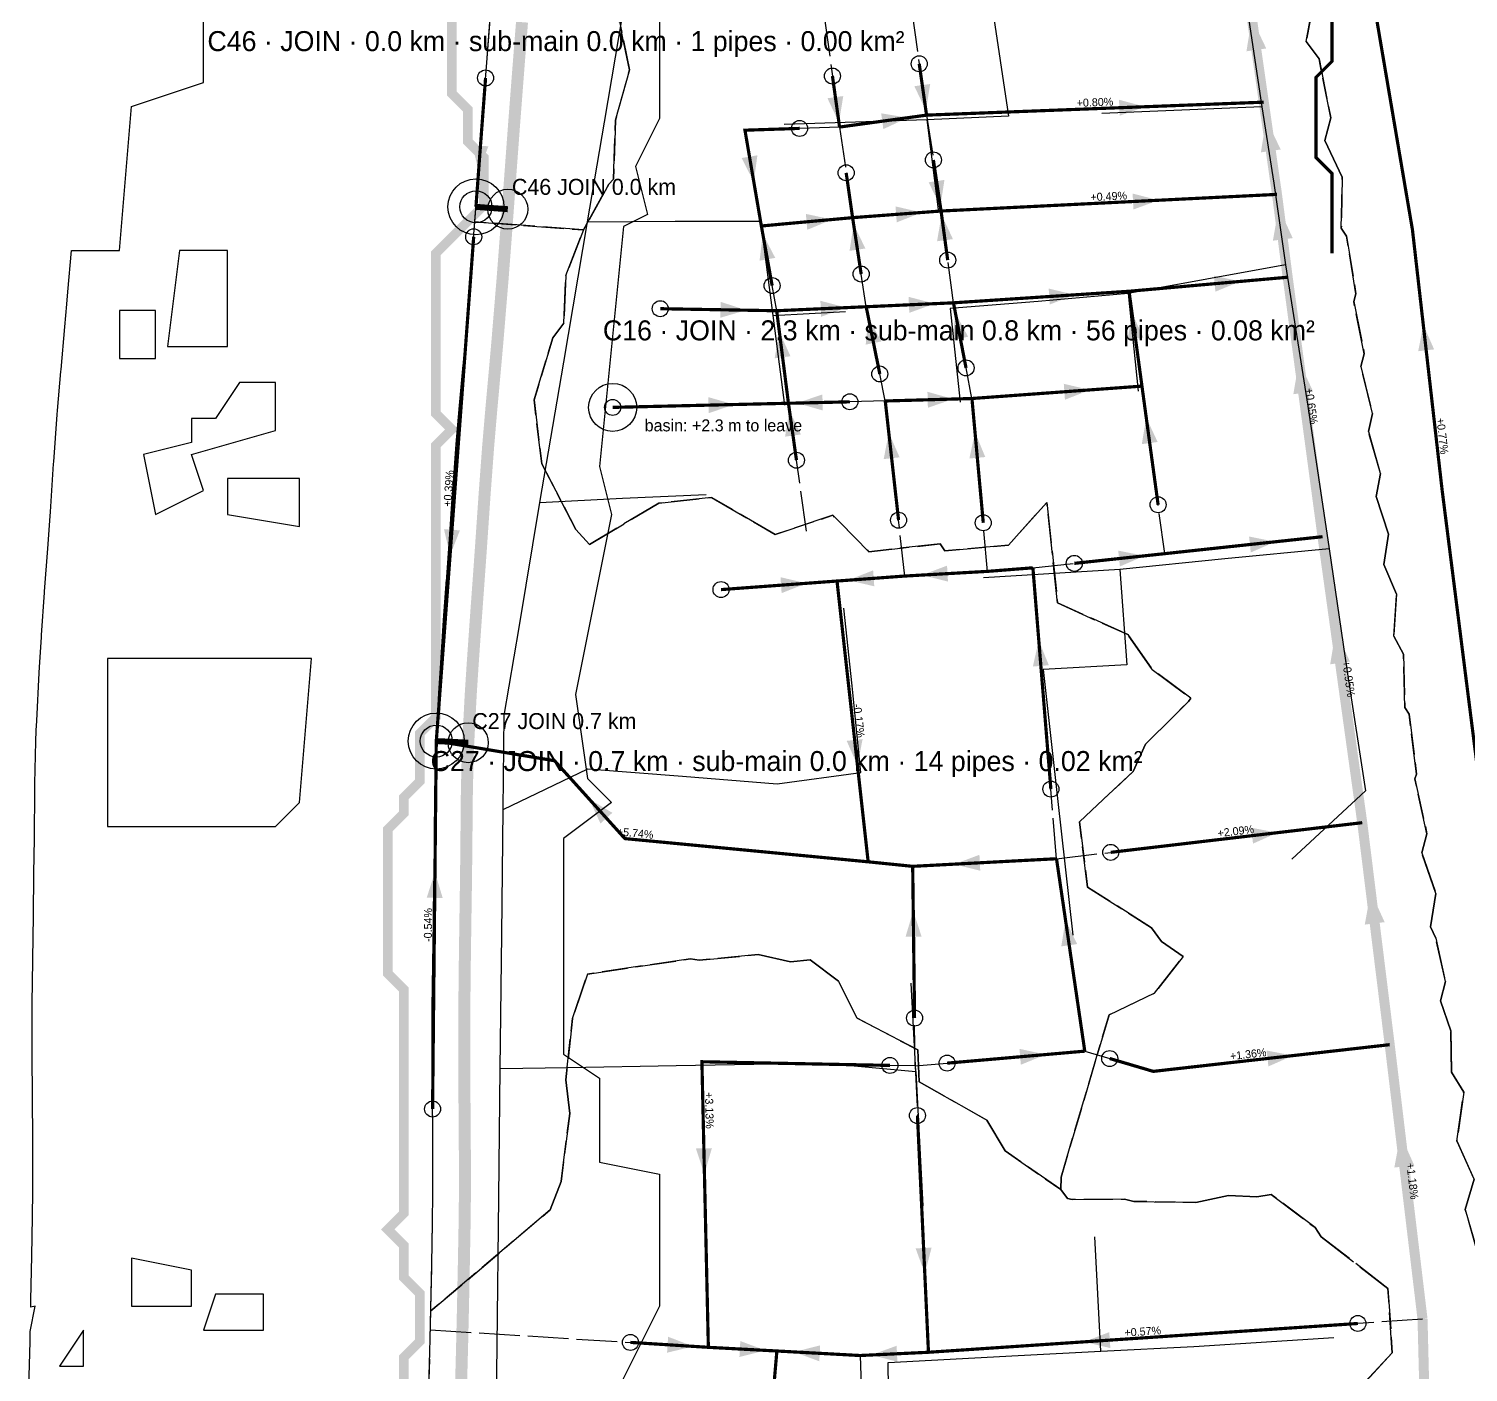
# Model space of a CAD drawing. Header units: metres. Extents: x 442821 to 452274, y 2561971 to 2571293.
# Drawn here: x 449970.2 to 450330, y 2569537.5 to 2569873.5 of the extents above; entities that cross this region are included whole.
import ezdxf
from ezdxf.enums import TextEntityAlignment as Align

# ---------------------------------------------------------------- set-up
doc = ezdxf.new("R2010")
doc.units = ezdxf.units.M
doc.header["$LTSCALE"] = 8
doc.linetypes.add('DASHDOT', pattern=[3.556, 2.54, -0.508, 0, -0.508])
doc.linetypes.add('DASHED', pattern=[1.524, 1.27, -0.254])
for name, color, linetype in [('A_ARROWS', 7, 'Continuous'), ('A_BASINS', 1, 'Continuous'), ('A_BRANCH', 7, 'Continuous'), ('A_BUILT_2006', 252, 'Continuous'), ('A_CATCH_LABEL', 7, 'Continuous'), ('A_CATCHMENTS', 7, 'Continuous'), ('A_ENVELOPE', 3, 'Continuous'), ('A_GRADIENT', 8, 'Continuous'), ('A_HEAD_GAP', 8, 'Continuous'), ('A_HEADS', 8, 'Continuous'), ('A_JOIN_LINK', 6, 'Continuous'), ('A_LATERAL', 7, 'Continuous'), ('A_MAIN_PIPE', 5, 'Continuous'), ('A_OUTLET_LABEL', 7, 'Continuous'), ('A_OUTLETS', 7, 'Continuous'), ('A_STREAMS', 5, 'Continuous'), ('A_SUBMAIN', 7, 'Continuous'), ('A_WADI', 4, 'Continuous')]:
    doc.layers.add(name, color=color, linetype=linetype)

msp = doc.modelspace()

# ---------------------------------------------------------------- linework, layer by layer
at = {"layer": 'A_ARROWS', "color": 2}
for points in [[(450275.9, 2569876.13), (450279.5, 2569868.56), (450274.55, 2569867.86)], [(450194.42, 2569853.06), (450191.54, 2569859.12), (450195.5, 2569859.68)], [(450172.68, 2569850.05), (450169.81, 2569856.11), (450173.77, 2569856.66)], [(450249.17, 2569853.99), (450242.85, 2569851.74), (450242.7, 2569855.74)], [(450189.85, 2569851.24), (450183.78, 2569848.39), (450183.24, 2569852.35)], [(450279.5, 2569850.86), (450283.11, 2569843.29), (450278.16, 2569842.58)], [(450151.4, 2569835.19), (450148.35, 2569841.16), (450152.3, 2569841.84)], [(450198.04, 2569829.06), (450195.11, 2569835.09), (450199.06, 2569835.69)], [(450193.36, 2569827.54), (450187.13, 2569825.07), (450186.83, 2569829.06)], [(450252.59, 2569830.6), (450246.3, 2569828.29), (450246.1, 2569832.28)], [(450170.96, 2569825.78), (450164.77, 2569823.21), (450164.41, 2569827.19)], [(450198.34, 2569826.96), (450201.18, 2569820.88), (450197.21, 2569820.35)], [(450282.62, 2569828.74), (450286.12, 2569821.13), (450281.16, 2569820.49)], [(450153.66, 2569822.14), (450156.76, 2569816.19), (450152.83, 2569815.48)], [(450176.36, 2569824.57), (450179.3, 2569818.54), (450175.34, 2569817.94)], [(450272.98, 2569810.3), (450266.78, 2569807.74), (450266.43, 2569811.73)], [(450231.64, 2569806.95), (450225.38, 2569804.53), (450225.12, 2569808.52)], [(450149.48, 2569803.1), (450143.04, 2569801.22), (450143.11, 2569805.21)], [(450174.54, 2569803.75), (450168.23, 2569801.46), (450168.05, 2569805.46)], [(450196.57, 2569804.74), (450190.27, 2569802.45), (450190.09, 2569806.45)], [(450180.05, 2569801.16), (450183.29, 2569795.29), (450179.37, 2569794.49)], [(450201.8, 2569802.37), (450204.98, 2569796.46), (450201.06, 2569795.7)], [(450245.96, 2569802.32), (450248.8, 2569796.24), (450244.84, 2569795.7)], [(450157.79, 2569797.68), (450160.58, 2569791.58), (450156.61, 2569791.08)], [(450287.68, 2569790.35), (450291.22, 2569782.76), (450286.27, 2569782.09)], [(450201.26, 2569780.89), (450194.92, 2569778.7), (450194.81, 2569782.7)], [(450235.42, 2569783.17), (450229.18, 2569780.71), (450228.89, 2569784.7)], [(450146.48, 2569779.51), (450140.13, 2569777.36), (450140.04, 2569781.36)], [(450162.2, 2569779.88), (450168.55, 2569782.03), (450168.64, 2569778.03)], [(450160.3, 2569778.09), (450163.18, 2569772.03), (450159.22, 2569771.47)], [(450249.51, 2569776.22), (450252.35, 2569770.15), (450248.39, 2569769.61)], [(450185.15, 2569772.45), (450187.85, 2569766.31), (450183.87, 2569765.87)], [(450206.7, 2569772.57), (450209.27, 2569766.38), (450205.29, 2569766.02)], [(450281.78, 2569745.2), (450275.63, 2569742.52), (450275.2, 2569746.5)], [(450249.07, 2569741.68), (450242.92, 2569739.01), (450242.49, 2569742.98)], [(450296.86, 2569722.81), (450300.43, 2569715.23), (450295.48, 2569714.54)], [(450282.32, 2569672.44), (450276.2, 2569669.7), (450275.73, 2569673.68)], [(450305.63, 2569657.7), (450309.09, 2569650.06), (450304.13, 2569649.45)], [(450286.18, 2569616.69), (450280.04, 2569613.98), (450279.59, 2569617.96)], [(450313.05, 2569596.93), (450316.48, 2569589.28), (450311.52, 2569588.69)]]:
    msp.add_solid(points, dxfattribs=at)
at = {"layer": 'A_ARROWS', "color": 3}
msp.add_solid([(450082.6, 2569837.85), (450081.08, 2569844.38), (450085.06, 2569844.09)], dxfattribs=at)
at = {"layer": 'A_ARROWS', "color": 1}
for points in [[(450318.76, 2569799.43), (450321.47, 2569793.3), (450317.49, 2569792.85)], [(450075.47, 2569741.81), (450073.95, 2569748.34), (450077.94, 2569748.04)], [(450193.44, 2569736.86), (450199.71, 2569739.22), (450199.94, 2569735.23)], [(450164.6, 2569734.81), (450158.36, 2569732.35), (450158.07, 2569736.33)], [(450174.99, 2569735.58), (450181.23, 2569738.04), (450181.52, 2569734.05)], [(450222.64, 2569720.53), (450225.15, 2569714.31), (450221.16, 2569713.99)], [(450177.32, 2569689.26), (450174.62, 2569695.4), (450178.6, 2569695.84)], [(450110.27, 2569680.82), (450116.04, 2569677.41), (450113.07, 2569674.73)], [(450201.51, 2569664.56), (450207.8, 2569666.9), (450208.01, 2569662.91)], [(450071.7, 2569662.54), (450073.63, 2569656.12), (450069.63, 2569656.16)], [(450191.26, 2569652.84), (450193.34, 2569646.47), (450189.34, 2569646.42)], [(450229.32, 2569650.63), (450232.23, 2569644.58), (450228.27, 2569644)], [(450224.36, 2569616.95), (450218.16, 2569614.4), (450217.81, 2569618.38)]]:
    msp.add_solid(points, dxfattribs=at)
at = {"layer": 'A_ARROWS', "color": 4}
for points in [[(450139.06, 2569587.1), (450136.92, 2569593.45), (450140.92, 2569593.54)], [(450194.15, 2569562.18), (450191.85, 2569568.48), (450195.85, 2569568.66)], [(450136.24, 2569543.97), (450129.72, 2569542.38), (450129.98, 2569546.37)], [(450154.31, 2569542.96), (450147.81, 2569541.31), (450148.03, 2569545.3)], [(450234.01, 2569545.1), (450240.26, 2569547.53), (450240.53, 2569543.54)], [(450161.49, 2569542.57), (450167.99, 2569544.22), (450167.77, 2569540.23)], [(450180.8, 2569541.82), (450187.1, 2569544.12), (450187.29, 2569540.12)]]:
    msp.add_solid(points, dxfattribs=at)
at = {"layer": 'A_BASINS', "color": 1}
msp.add_circle((450116.12, 2569778.8), 6, dxfattribs=at)
at = {"layer": 'A_BRANCH', "color": 1, "const_width": 0.8}
for points in [[(450336.98, 2569651.52), (450323.45, 2569758.24), (450316.05, 2569823.21), (450304.53, 2569891)], [(450199.73, 2569614.8), (450234.14, 2569617.8)]]:
    msp.add_lwpolyline(points, dxfattribs=at)
at = {"layer": 'A_BRANCH', "color": 2, "linetype": 'DASHED', "const_width": 0.8}
msp.add_lwpolyline([(450192.76, 2569864.73), (450194.59, 2569851.89)], dxfattribs=at)
at = {"layer": 'A_BRANCH', "color": 2, "const_width": 0.8}
for points in [[(450171.06, 2569861.67), (450172.84, 2569848.91)], [(450162.84, 2569848.57), (450149.19, 2569848.12), (450153.29, 2569824.17)], [(450196.29, 2569840.68), (450198.21, 2569827.91)], [(450174.49, 2569837.46), (450176.1, 2569826.25)], [(450178.24, 2569812.15), (450176.1, 2569826.25)], [(450199.87, 2569815.63), (450198.21, 2569827.91)], [(450155.99, 2569809.25), (450153.29, 2569824.17)], [(450182.9, 2569787.15), (450179.49, 2569803.97)], [(450204.45, 2569788.67), (450201.31, 2569804.95)], [(450252.47, 2569754.46), (450248.43, 2569784.12)], [(450175.41, 2569780.19), (450160.06, 2569779.83)], [(450187.59, 2569750.59), (450184.26, 2569780.4)], [(450208.76, 2569749.94), (450205.93, 2569781.02)], [(450231.52, 2569739.79), (450254.14, 2569742.22)], [(450240.62, 2569667.52), (450303.5, 2569674.94)], [(450240.36, 2569615.96), (450251.26, 2569612.74), (450310.36, 2569619.42)]]:
    msp.add_lwpolyline(points, dxfattribs=at)
at = {"layer": 'A_BRANCH', "color": 1, "linetype": 'DASHED', "const_width": 0.8}
msp.add_lwpolyline([(450225.66, 2569683.34), (450221.17, 2569738.68)], dxfattribs=at)
at = {"layer": 'A_BRANCH', "color": 4, "const_width": 0.8}
for points in [[(450185.43, 2569614.23), (450138.43, 2569615.15), (450140.04, 2569543.73)], [(450192.31, 2569601.7), (450195.06, 2569542.49)], [(450302.4, 2569549.69), (450195.06, 2569542.49)]]:
    msp.add_lwpolyline(points, dxfattribs=at)
at = {"layer": 'A_BUILT_2006', "color": 252}
for points in [[(450114.07, 2569850.11), (450122.32, 2569899.02)], [(450273.8, 2569884.64), (450278.36, 2569853.93)], [(450210.91, 2569879.46), (450215.03, 2569851.59)], [(450194.64, 2569850.75), (450159, 2569849.52)], [(450215.03, 2569851.59), (450194.64, 2569850.75)], [(450194.64, 2569850.75), (450197.47, 2569828.28)], [(450278.36, 2569853.93), (450238.4, 2569852.33)], [(450278.36, 2569853.93), (450281.36, 2569834.85)], [(450109.83, 2569825.17), (450114.07, 2569850.11)], [(450281.36, 2569834.85), (450284.35, 2569814.47)], [(450109.83, 2569825.17), (450131.71, 2569825.33)], [(450131.71, 2569825.33), (450153.11, 2569825.41)], [(450153.11, 2569825.41), (450153.11, 2569825.4), (450156.13, 2569801.77)], [(450103.94, 2569790.13), (450109.83, 2569825.17)], [(450284.35, 2569814.47), (450245.01, 2569807.25)], [(450284.35, 2569814.47), (450289.86, 2569779.08)], [(450245.01, 2569807.25), (450222.52, 2569805.32)], [(450245.01, 2569807.25), (450247.52, 2569782.87)], [(450222.52, 2569805.32), (450200.5, 2569803.49)], [(450156.13, 2569801.77), (450174.32, 2569802.8)], [(450156.13, 2569801.77), (450159.09, 2569779.39)], [(450200.5, 2569803.49), (450203.02, 2569780.08)], [(450097.95, 2569755.03), (450103.94, 2569790.13)], [(450289.86, 2569779.08), (450295.25, 2569743.4)], [(450118.54, 2569756.1), (450139.5, 2569756.99)], [(450092.74, 2569723.77), (450097.95, 2569755.03)], [(450097.95, 2569755.03), (450118.54, 2569756.1)], [(450295.25, 2569743.4), (450269.14, 2569740.94)], [(450295.25, 2569743.4), (450299.76, 2569712.67)], [(450269.14, 2569740.94), (450242.93, 2569738.26)], [(450242.93, 2569738.26), (450208.82, 2569736.21)], [(450242.93, 2569738.26), (450244.62, 2569714.45)], [(450175.97, 2569709.17), (450173.93, 2569728.57)], [(450089.03, 2569701.78), (450092.74, 2569723.77)], [(450244.62, 2569714.45), (450223.71, 2569713.27)], [(450223.71, 2569713.27), (450227.28, 2569680.95)], [(450299.76, 2569712.67), (450304.27, 2569682.94)], [(450178.19, 2569687.46), (450175.97, 2569709.17)], [(450088.76, 2569678.25), (450089.03, 2569701.78)], [(450088.76, 2569678.25), (450109.91, 2569688.44)], [(450109.91, 2569688.44), (450133.56, 2569686.56)], [(450133.56, 2569686.56), (450157.21, 2569684.68)], [(450157.21, 2569684.68), (450178.19, 2569687.46)], [(450304.27, 2569682.94), (450285.91, 2569665.78)], [(450088.41, 2569647.07), (450088.76, 2569678.25)], [(450227.28, 2569680.95), (450231.11, 2569646.8)], [(450088.03, 2569613.44), (450088.41, 2569647.07)], [(450191.91, 2569612.74), (450190.75, 2569634.77)], [(450087.66, 2569581.19), (450088.03, 2569613.44)], [(450088.03, 2569613.44), (450104.92, 2569613.74)], [(450104.92, 2569613.74), (450131.99, 2569614.23)], [(450131.99, 2569614.23), (450165.96, 2569614.83), (450168.35, 2569614.86)], [(450168.35, 2569614.86), (450191.91, 2569612.74)], [(450191.91, 2569612.74), (450193.64, 2569579.14)], [(450087.24, 2569544.2), (450087.66, 2569581.19)], [(450238.12, 2569542.74), (450236.68, 2569571.4)], [(450261.38, 2569543.9), (450296.4, 2569546.2)], [(450086.86, 2569510.6), (450087.24, 2569544.2)], [(450185.02, 2569539.94), (450217.46, 2569541.71)], [(450217.46, 2569541.71), (450238.12, 2569542.74)], [(450238.12, 2569542.74), (450261.38, 2569543.9)], [(450185.44, 2569499.94), (450185.24, 2569520.15), (450185.02, 2569539.94)]]:
    msp.add_lwpolyline(points, dxfattribs=at)
at = {"layer": 'A_CATCHMENTS', "color": 3, "linetype": 'DASHED'}
msp.add_lwpolyline([(450111.3, 2569906.33), (450120.34, 2569863.22), (450116.83, 2569850.62), (450116.35, 2569835.9), (450115.13, 2569834.59), (450108.83, 2569823.19), (450081.66, 2569825.2), (450082.22, 2569832.85), (450083.01, 2569843.58), (450083.56, 2569850.87), (450083.73, 2569853.07), (450083.93, 2569855.68), (450084.65, 2569865.04), (450085.49, 2569875.77), (450086.32, 2569886.49), (450086.44, 2569888), (450087.35, 2569899.97), (450087.93, 2569907.92), (450087.95, 2569908.15), (450111.3, 2569906.33)], close=True, dxfattribs=at)
at = {"layer": 'A_CATCHMENTS', "color": 2, "linetype": 'DASHED'}
for points in [[(450296.26, 2569526.45), (450311.01, 2569542.34), (450309.93, 2569558.45), (450293.24, 2569571.36), (450291.73, 2569573.68), (450280.69, 2569581.98), (450277.17, 2569581.35), (450270.07, 2569581.71), (450261.86, 2569579.95), (450246.44, 2569580.22), (450244.03, 2569580.8), (450231.01, 2569580.67), (450229.81, 2569580.92), (450228.18, 2569583.19), (450228.22, 2569586.29), (450240.21, 2569626.88), (450251.53, 2569632.31), (450258.75, 2569641.45), (450253.34, 2569645.2), (450250.82, 2569648.68), (450234.78, 2569658.85), (450232.85, 2569675.15), (450246.2, 2569687.77), (450249.28, 2569694.54), (450260.07, 2569705.26), (450260.61, 2569706.1), (450250.97, 2569713.25), (450244.88, 2569721.96), (450227.35, 2569729.9), (450224.65, 2569754.99), (450215.03, 2569744.38), (450199.18, 2569742.94), (450198, 2569744.68), (450180.18, 2569742.69), (450171.15, 2569751.82), (450156.77, 2569747), (450140.83, 2569756.3), (450127.67, 2569754.83), (450127.67, 2569754.83), (450110.29, 2569744.5), (450106.95, 2569748.24), (450098.42, 2569764.72), (450096.48, 2569780.71), (450101.14, 2569796.22), (450103.89, 2569799.9), (450104.45, 2569811.82), (450108.83, 2569823.19), (450115.13, 2569834.59), (450116.35, 2569835.9), (450116.83, 2569850.62), (450120.34, 2569863.22), (450111.3, 2569906.33)], [(450291.45, 2569881.12), (450289.5, 2569870.29), (450292.69, 2569866), (450295.63, 2569851.18), (450294.13, 2569845.54), (450298.51, 2569836.34), (450298.26, 2569823.61), (450299.6, 2569821.61), (450301.92, 2569807.17), (450301.37, 2569805.31), (450304.01, 2569792.21), (450303.18, 2569789.04), (450306.05, 2569777.23), (450305.03, 2569772.78), (450308.06, 2569762.24), (450306.95, 2569756.52), (450310.07, 2569747.1), (450308.88, 2569739.48), (450312.08, 2569732.12), (450311.37, 2569721.6), (450313.81, 2569717.11), (450314.14, 2569703.76), (450315.25, 2569702.07), (450317.07, 2569687.07), (450316.65, 2569685.88), (450319.68, 2569672.17), (450318.4, 2569667.39), (450321.9, 2569657.22), (450320.58, 2569648.87), (450321.9, 2569646.06), (450324.29, 2569635.25), (450323.03, 2569630.38), (450325.66, 2569622.85), (450325.79, 2569612.56), (450328.86, 2569607.54), (450327.18, 2569595.32), (450331.44, 2569585.82), (450329.26, 2569578.17), (450332.84, 2569565.71)]]:
    msp.add_lwpolyline(points, dxfattribs=at)
at = {"layer": 'A_CATCHMENTS', "color": 1, "linetype": 'DASHED'}
msp.add_lwpolyline([(450332.84, 2569565.71), (450329.26, 2569578.17), (450331.44, 2569585.82), (450327.18, 2569595.32), (450328.86, 2569607.54), (450325.79, 2569612.56), (450325.66, 2569622.85), (450323.03, 2569630.38), (450324.29, 2569635.25), (450321.9, 2569646.06), (450320.58, 2569648.87), (450321.9, 2569657.22), (450318.4, 2569667.39), (450319.68, 2569672.17), (450316.65, 2569685.88), (450317.07, 2569687.07), (450315.25, 2569702.07), (450314.14, 2569703.76), (450313.81, 2569717.11), (450311.37, 2569721.6), (450312.08, 2569732.12), (450308.88, 2569739.48), (450310.07, 2569747.1), (450306.95, 2569756.52), (450308.06, 2569762.24), (450305.03, 2569772.78), (450306.05, 2569777.23), (450303.18, 2569789.04), (450304.01, 2569792.21), (450301.37, 2569805.31), (450301.92, 2569807.17), (450299.6, 2569821.61), (450298.26, 2569823.61), (450298.51, 2569836.34), (450294.13, 2569845.54), (450295.63, 2569851.18), (450292.69, 2569866), (450289.5, 2569870.29), (450291.45, 2569881.12)], dxfattribs=at)
msp.add_lwpolyline([(450108.83, 2569823.19), (450104.45, 2569811.82), (450103.89, 2569799.9), (450101.14, 2569796.22), (450096.48, 2569780.71), (450098.42, 2569764.72), (450106.95, 2569748.24), (450110.29, 2569744.5), (450127.67, 2569754.83), (450140.83, 2569756.3), (450156.77, 2569747), (450171.15, 2569751.82), (450180.18, 2569742.69), (450198, 2569744.68), (450199.18, 2569742.94), (450215.03, 2569744.38), (450224.65, 2569754.99), (450227.35, 2569729.9), (450244.88, 2569721.96), (450250.97, 2569713.25), (450260.61, 2569706.1), (450260.07, 2569705.26), (450249.28, 2569694.54), (450246.2, 2569687.77), (450232.85, 2569675.15), (450234.78, 2569658.85), (450250.82, 2569648.68), (450253.34, 2569645.2), (450258.75, 2569641.45), (450251.53, 2569632.31), (450240.21, 2569626.88), (450228.22, 2569586.29), (450228.18, 2569583.19), (450214.21, 2569592.83), (450209.64, 2569600.54), (450192.76, 2569610.1), (450192.44, 2569618.11), (450177.2, 2569626.03), (450172.56, 2569635.33), (450165.51, 2569640.61), (450160.55, 2569640.12), (450152.52, 2569641.93), (450137.73, 2569640.56), (450135.58, 2569640.86), (450109.81, 2569637.09), (450106.07, 2569625.98), (450104.41, 2569610.66), (450105.42, 2569602.19), (450103.21, 2569585.22), (450100.53, 2569578.13), (450070.68, 2569552.83), (450070.69, 2569553.41), (450070.92, 2569564.62), (450071.11, 2569574.9), (450071.19, 2569582.34), (450071.18, 2569584.36), (450071.16, 2569596.36), (450071.07, 2569607.11), (450071, 2569617.23), (450071.04, 2569628.66), (450071.15, 2569639.43), (450071.3, 2569650.19), (450071.46, 2569660.95), (450071.56, 2569669.96), (450071.56, 2569670.47), (450071.67, 2569682.47), (450071.9, 2569692.93), (450072.03, 2569695.35), (450072.64, 2569707.34), (450073.13, 2569714.86), (450073.87, 2569725.6), (450074.65, 2569736.33), (450075.24, 2569744.64), (450075.32, 2569745.82), (450076.14, 2569757.79), (450077.02, 2569769.58), (450077.84, 2569779.28), (450078.81, 2569790), (450079.35, 2569796.05), (450079.63, 2569799.45), (450080.61, 2569811.41), (450081.43, 2569822.12), (450081.66, 2569825.2), (450108.83, 2569823.19)], close=True, dxfattribs=at)
at = {"layer": 'A_CATCHMENTS', "color": 4, "linetype": 'DASHED'}
msp.add_lwpolyline([(450070.12, 2569530.62), (450070.45, 2569542.67), (450070.52, 2569545.87), (450070.68, 2569552.83), (450100.53, 2569578.13), (450103.21, 2569585.22), (450105.42, 2569602.19), (450104.41, 2569610.66), (450106.07, 2569625.98), (450109.81, 2569637.09), (450135.58, 2569640.86), (450137.73, 2569640.56), (450152.52, 2569641.93), (450160.55, 2569640.12), (450165.51, 2569640.61), (450172.56, 2569635.33), (450177.2, 2569626.03), (450192.44, 2569618.11), (450192.76, 2569610.1), (450209.64, 2569600.54), (450214.21, 2569592.83), (450228.18, 2569583.19), (450229.81, 2569580.92), (450231.01, 2569580.67), (450244.03, 2569580.8), (450246.44, 2569580.22), (450261.86, 2569579.95), (450270.07, 2569581.71), (450277.17, 2569581.35), (450280.69, 2569581.98), (450291.73, 2569573.68), (450293.24, 2569571.36), (450309.93, 2569558.45), (450311.01, 2569542.34), (450296.26, 2569526.45)], dxfattribs=at)
at = {"layer": 'A_ENVELOPE', "color": 3}
msp.add_lwpolyline([(450070.12, 2569530.62), (450070.45, 2569542.67), (450070.52, 2569545.87), (450070.69, 2569553.41), (450070.92, 2569564.62), (450071.11, 2569574.9), (450071.19, 2569582.34), (450071.18, 2569584.36), (450071.16, 2569596.36), (450071.07, 2569607.11), (450071, 2569617.23), (450071.04, 2569628.66), (450071.15, 2569639.43), (450071.3, 2569650.19), (450071.46, 2569660.95), (450071.56, 2569669.96), (450071.56, 2569670.47), (450071.67, 2569682.47), (450071.9, 2569692.93), (450072.03, 2569695.35), (450072.64, 2569707.34), (450073.13, 2569714.86), (450073.87, 2569725.6), (450074.65, 2569736.33), (450075.24, 2569744.64), (450075.32, 2569745.82), (450076.14, 2569757.79), (450077.02, 2569769.58), (450077.84, 2569779.28), (450078.81, 2569790), (450079.35, 2569796.05), (450079.63, 2569799.45), (450080.61, 2569811.41), (450081.43, 2569822.12), (450082.22, 2569832.85), (450083.01, 2569843.58), (450083.56, 2569850.87), (450083.73, 2569853.07), (450083.93, 2569855.68), (450084.65, 2569865.04), (450085.49, 2569875.77)], dxfattribs=at)
at = {"layer": 'A_HEAD_GAP', "color": 8, "linetype": 'DASHED'}
for points in [[(450168.97, 2569876.66), (450171.06, 2569861.67)], [(450190.89, 2569877.86), (450192.76, 2569864.73)], [(450194.59, 2569851.89), (450196.29, 2569840.68)], [(450172.84, 2569848.91), (450162.84, 2569848.57)], [(450172.84, 2569848.91), (450174.49, 2569837.46)], [(450201.31, 2569804.95), (450199.87, 2569815.63)], [(450179.49, 2569803.97), (450178.24, 2569812.15)], [(450157.12, 2569802.97), (450155.99, 2569809.25)], [(450184.26, 2569780.4), (450182.9, 2569787.15)], [(450205.93, 2569781.02), (450204.45, 2569788.67)], [(450184.26, 2569780.4), (450175.41, 2569780.19)], [(450164.58, 2569747.81), (450162.07, 2569765.58)], [(450254.14, 2569742.22), (450252.47, 2569754.46)], [(450189.14, 2569736.62), (450187.59, 2569750.59)], [(450209.86, 2569737.79), (450208.76, 2569749.94)], [(450221.17, 2569738.68), (450231.52, 2569739.79)], [(450227.07, 2569665.92), (450225.66, 2569683.34)], [(450227.07, 2569665.92), (450240.62, 2569667.52)], [(450191.74, 2569614.1), (450191.59, 2569626.08)], [(450234.14, 2569617.8), (450240.36, 2569615.96)], [(450191.74, 2569614.1), (450185.43, 2569614.23)], [(450191.74, 2569614.1), (450199.73, 2569614.8)], [(450191.74, 2569614.1), (450192.31, 2569601.7)], [(450318.57, 2569550.78), (450302.4, 2569549.69)], [(450070.57, 2569548.1), (450120.56, 2569544.96)], [(450177.96, 2569541.68), (450178.31, 2569531.33)]]:
    msp.add_lwpolyline(points, dxfattribs=at)
at = {"layer": 'A_HEADS', "color": 2}
for centre in [(450192.76, 2569864.73), (450171.06, 2569861.67), (450162.84, 2569848.57), (450196.29, 2569840.68), (450174.49, 2569837.46), (450199.87, 2569815.63), (450155.99, 2569809.25), (450178.24, 2569812.15), (450128.01, 2569803.48), (450204.45, 2569788.67), (450182.9, 2569787.15), (450175.41, 2569780.19), (450116.12, 2569778.8), (450162.07, 2569765.58), (450252.47, 2569754.46), (450187.59, 2569750.59), (450208.76, 2569749.94), (450231.52, 2569739.79), (450240.62, 2569667.52), (450240.36, 2569615.96)]:
    msp.add_circle(centre, 2, dxfattribs=at)
at = {"layer": 'A_HEADS', "color": 3}
msp.add_circle((450084.35, 2569861.18), 2, dxfattribs=at)
at = {"layer": 'A_HEADS', "color": 1}
for centre in [(450081.38, 2569821.46), (450143.21, 2569733.23), (450225.66, 2569683.34), (450191.59, 2569626.08), (450199.73, 2569614.8), (450071.1, 2569603.33)]:
    msp.add_circle(centre, 2, dxfattribs=at)
at = {"layer": 'A_HEADS', "color": 4}
for centre in [(450185.43, 2569614.23), (450192.31, 2569601.7), (450302.4, 2569549.69), (450120.56, 2569544.96)]:
    msp.add_circle(centre, 2, dxfattribs=at)
at = {"layer": 'A_JOIN_LINK', "color": 6, "const_width": 1.5}
for points in [[(450081.94, 2569828.95), (450089.91, 2569828.36)], [(450072.03, 2569695.35), (450080.02, 2569694.94)]]:
    msp.add_lwpolyline(points, dxfattribs=at)
at = {"layer": 'A_JOIN_LINK', "color": 6}
for centre in [(450089.91, 2569828.36), (450080.02, 2569694.94)]:
    msp.add_circle(centre, 5, dxfattribs=at)
at = {"layer": 'A_LATERAL', "color": 3, "linetype": 'DASHED', "const_width": 0.8}
msp.add_lwpolyline([(450084.35, 2569861.18), (450083.22, 2569846.2), (450081.94, 2569828.95)], dxfattribs=at)
at = {"layer": 'A_LATERAL', "color": 2, "const_width": 0.8}
for points in [[(450194.59, 2569851.89), (450278.89, 2569855.13)], [(450245.2, 2569807.84), (450284.86, 2569811.35)], [(450201.31, 2569804.95), (450245.2, 2569807.84)], [(450248.43, 2569784.12), (450245.2, 2569807.84)], [(450160.06, 2569779.83), (450157.12, 2569802.97)], [(450205.93, 2569781.02), (450248.43, 2569784.12)], [(450162.07, 2569765.58), (450160.06, 2569779.83)], [(450254.14, 2569742.22), (450293.57, 2569746.46)]]:
    msp.add_lwpolyline(points, dxfattribs=at)
at = {"layer": 'A_LATERAL', "color": 2, "linetype": 'DASHDOT', "const_width": 0.8}
for points in [[(450172.84, 2569848.91), (450194.59, 2569851.89)], [(450153.29, 2569824.17), (450176.1, 2569826.25)], [(450176.1, 2569826.25), (450198.21, 2569827.91)], [(450128.01, 2569803.48), (450157.12, 2569802.97)], [(450157.12, 2569802.97), (450179.49, 2569803.97)], [(450179.49, 2569803.97), (450201.31, 2569804.95)], [(450116.12, 2569778.8), (450160.06, 2569779.83)], [(450184.26, 2569780.4), (450205.93, 2569781.02)]]:
    msp.add_lwpolyline(points, dxfattribs=at)
at = {"layer": 'A_LATERAL', "color": 2, "linetype": 'DASHED', "const_width": 0.8}
msp.add_lwpolyline([(450198.21, 2569827.91), (450282.19, 2569832.07)], dxfattribs=at)
at = {"layer": 'A_LATERAL', "color": 1, "linetype": 'DASHED', "const_width": 0.8}
for points in [[(450081.38, 2569821.46), (450072.03, 2569695.35)], [(450189.14, 2569736.62), (450172.2, 2569735.37)], [(450209.86, 2569737.79), (450189.14, 2569736.62)], [(450191.59, 2569626.08), (450191.12, 2569664.02)], [(450234.14, 2569617.8), (450227.07, 2569665.92)]]:
    msp.add_lwpolyline(points, dxfattribs=at)
at = {"layer": 'A_LATERAL', "color": 1, "linetype": 'DASHDOT', "const_width": 0.8}
for points in [[(450221.17, 2569738.68), (450209.86, 2569737.79)], [(450143.21, 2569733.23), (450172.2, 2569735.37)], [(450172.2, 2569735.37), (450179.99, 2569665.15)], [(450071.1, 2569603.33), (450072.03, 2569695.35)], [(450227.07, 2569665.92), (450191.12, 2569664.02)]]:
    msp.add_lwpolyline(points, dxfattribs=at)
at = {"layer": 'A_LATERAL', "color": 1, "const_width": 0.8}
for points in [[(450179.99, 2569665.15), (450119.17, 2569670.96), (450101.6, 2569690.43), (450072.03, 2569695.35)], [(450191.12, 2569664.02), (450179.99, 2569665.15)]]:
    msp.add_lwpolyline(points, dxfattribs=at)
at = {"layer": 'A_LATERAL', "color": 4, "linetype": 'DASHDOT', "const_width": 0.8}
for points in [[(450120.56, 2569544.96), (450140.04, 2569543.73)], [(450140.04, 2569543.73), (450157.17, 2569542.81)]]:
    msp.add_lwpolyline(points, dxfattribs=at)
at = {"layer": 'A_LATERAL', "color": 4, "const_width": 0.8}
for points in [[(450157.17, 2569542.81), (450152.5, 2569488.66), (450145.84, 2569444.09)], [(450177.96, 2569541.68), (450157.17, 2569542.81)], [(450195.06, 2569542.49), (450177.96, 2569541.68)]]:
    msp.add_lwpolyline(points, dxfattribs=at)
at = {"layer": 'A_MAIN_PIPE', "color": 5, "const_width": 3}
msp.add_lwpolyline([(450093.46, 2569875.14), (450092.62, 2569864.42), (450091.9, 2569855.06), (450091.7, 2569852.46), (450091.53, 2569850.26), (450090.99, 2569842.99), (450090.2, 2569832.26), (450089.41, 2569821.52), (450088.59, 2569810.78), (450087.6, 2569798.8), (450087.32, 2569795.37), (450086.78, 2569789.29), (450085.81, 2569778.59), (450084.99, 2569768.94), (450084.12, 2569757.22), (450083.3, 2569745.27), (450083.22, 2569744.08), (450082.63, 2569735.76), (450081.85, 2569725.03), (450081.11, 2569714.32), (450080.63, 2569706.88), (450080.02, 2569694.95), (450079.99, 2569694.37), (450079.9, 2569692.63), (450079.67, 2569682.34), (450079.56, 2569670.4), (450079.56, 2569669.88), (450079.46, 2569660.85), (450079.3, 2569650.08), (450079.15, 2569639.33), (450079.04, 2569628.61), (450079, 2569617.24), (450079.06, 2569607.17), (450079.16, 2569596.4), (450079.18, 2569584.37), (450079.19, 2569582.3), (450079.11, 2569574.79), (450078.92, 2569564.47), (450078.69, 2569553.24), (450078.52, 2569545.73), (450078.52, 2569545.69), (450078.44, 2569542.47), (450078.12, 2569530.39)], dxfattribs=at)
at = {"layer": 'A_OUTLETS', "color": 5}
for centre, radius in [((450081.94, 2569828.95), 7), ((450081.94, 2569828.95), 4), ((450072.03, 2569695.35), 7), ((450072.03, 2569695.35), 4)]:
    msp.add_circle(centre, radius, dxfattribs=at)
at = {"layer": 'A_STREAMS', "color": 5}
for points, const_width in [([(450295.93, 2569817.31), (450295.93, 2569821.31), (450295.93, 2569825.31), (450295.93, 2569829.31), (450295.93, 2569833.31), (450295.93, 2569837.31), (450291.93, 2569841.31), (450291.93, 2569845.32), (450291.93, 2569849.32), (450291.93, 2569853.32), (450291.93, 2569857.32), (450291.93, 2569861.32), (450295.93, 2569865.32), (450295.93, 2569869.32), (450295.93, 2569873.33), (450295.93, 2569877.33), (450295.93, 2569881.33), (450291.93, 2569885.33), (450291.93, 2569889.33), (450291.93, 2569893.33), (450295.93, 2569897.33), (450291.93, 2569901.34), (450287.93, 2569905.34)], 0.8), ([(450075.9, 2569877.33), (450075.9, 2569873.33), (450075.9, 2569869.32), (450075.9, 2569865.32), (450075.9, 2569861.32), (450075.9, 2569857.32), (450079.9, 2569853.32), (450079.9, 2569849.32), (450079.9, 2569845.32), (450083.9, 2569841.31), (450083.9, 2569837.31), (450083.9, 2569833.31), (450083.9, 2569829.31), (450079.9, 2569825.31), (450075.9, 2569821.31), (450071.9, 2569817.31), (450071.9, 2569813.3), (450071.9, 2569809.3), (450071.9, 2569805.3), (450071.9, 2569801.3), (450071.9, 2569797.3), (450071.9, 2569793.3), (450071.9, 2569789.3), (450071.9, 2569785.29), (450071.9, 2569781.29), (450071.9, 2569777.29), (450075.9, 2569773.29), (450071.9, 2569769.29), (450071.9, 2569765.29), (450071.9, 2569761.29), (450071.9, 2569757.28), (450071.9, 2569753.28), (450071.9, 2569749.28), (450071.9, 2569745.28), (450071.9, 2569741.28), (450071.9, 2569737.28), (450071.9, 2569733.28), (450071.9, 2569729.28), (450071.9, 2569725.27), (450071.9, 2569721.27), (450071.9, 2569717.27), (450071.9, 2569713.27), (450071.9, 2569709.27), (450071.9, 2569705.27), (450071.9, 2569701.27), (450067.9, 2569697.26), (450067.9, 2569693.26), (450067.9, 2569689.26), (450067.9, 2569685.26), (450063.9, 2569681.26), (450063.9, 2569677.26), (450059.9, 2569673.26), (450059.9, 2569669.25), (450059.9, 2569665.25), (450059.9, 2569661.25), (450059.9, 2569657.25), (450059.9, 2569653.25), (450059.9, 2569649.25), (450059.9, 2569645.25), (450059.9, 2569641.24), (450059.9, 2569637.24), (450063.9, 2569633.24), (450063.9, 2569629.24), (450063.9, 2569625.24), (450063.9, 2569621.24), (450063.9, 2569617.24), (450063.9, 2569613.23), (450063.9, 2569609.23), (450063.9, 2569605.23), (450063.9, 2569601.23), (450063.9, 2569597.23), (450063.9, 2569593.23), (450063.9, 2569589.23), (450063.9, 2569585.22), (450063.9, 2569581.22), (450063.9, 2569577.22), (450059.9, 2569573.22), (450063.9, 2569569.22), (450063.9, 2569565.22), (450063.9, 2569561.22), (450067.9, 2569557.22), (450067.9, 2569553.21), (450067.9, 2569549.21), (450067.9, 2569545.21), (450063.9, 2569541.21), (450063.9, 2569537.21), (450063.9, 2569533.21)], 2.4)]:
    msp.add_lwpolyline(points, dxfattribs=dict(at, const_width=const_width))
at = {"layer": 'A_SUBMAIN', "color": 2, "linetype": 'DASHED', "const_width": 2.5}
for points in [[(450278.89, 2569855.13), (450275.08, 2569881.88)], [(450282.19, 2569832.07), (450278.89, 2569855.13)]]:
    msp.add_lwpolyline(points, dxfattribs=at)
at = {"layer": 'A_SUBMAIN', "color": 2, "const_width": 2.5}
for points in [[(450284.86, 2569811.35), (450282.19, 2569832.07)], [(450293.57, 2569746.46), (450284.86, 2569811.35)], [(450303.5, 2569674.94), (450293.57, 2569746.46)], [(450310.36, 2569619.42), (450303.5, 2569674.94)], [(450318.57, 2569550.78), (450310.36, 2569619.42)], [(450319.81, 2569501.31), (450318.57, 2569550.78)]]:
    msp.add_lwpolyline(points, dxfattribs=at)
at = {"layer": 'A_WADI', "color": 4}
for points in [[(449970.16, 2569533.56), (449970.48, 2569545.15), (449970.53, 2569547.67), (449971.8, 2569554.01), (449970.67, 2569553.79), (449970.71, 2569555.59), (449970.94, 2569566.56), (449971.12, 2569576.35), (449971.19, 2569582.78), (449971.18, 2569584.16), (449971.16, 2569595.81), (449971.07, 2569606.22), (449971.07, 2569606.51), (449971.01, 2569616.64), (449971.01, 2569617.54), (449971.04, 2569628.97), (449971.05, 2569629.71), (449971.16, 2569640.48), (449971.16, 2569640.84), (449971.31, 2569651.6), (449971.46, 2569662.2), (449971.56, 2569670.95), (449971.67, 2569683.36), (449971.69, 2569684.74), (449971.93, 2569695.2), (449972.03, 2569698.03), (449972.16, 2569700.45), (449972.77, 2569712.43), (449972.85, 2569713.8), (449973.33, 2569721.31), (449973.37, 2569721.8), (449974.12, 2569732.54), (449974.13, 2569732.78), (449974.9, 2569743.47), (449975.48, 2569751.62), (449975.56, 2569752.7), (449976.38, 2569764.67), (449976.42, 2569765.2), (449977.29, 2569776.99), (449977.38, 2569778.04), (449978.2, 2569787.74), (449978.25, 2569788.25), (449979.21, 2569798.91), (449979.71, 2569804.58), (449979.96, 2569807.67), (449980.82, 2569818.01), (449992.8, 2569818.01), (449995.8, 2569854.01), (450013.8, 2569860.01), (450013.8, 2569899.01)], [(450127.8, 2569896.01), (450127.8, 2569851.01), (450121.8, 2569839.01), (450124.8, 2569827.01), (450118.8, 2569824.01), (450112.8, 2569764.01), (450115.8, 2569752.01), (450106.8, 2569707.01), (450109.8, 2569686.01), (450115.8, 2569680.01), (450103.8, 2569671.01), (450103.8, 2569617.01), (450112.8, 2569611.01), (450112.8, 2569590.01), (450127.8, 2569587.01), (450127.8, 2569554.01), (450112.8, 2569524.01)]]:
    msp.add_lwpolyline(points, dxfattribs=at)
for points in [[(450004.8, 2569794.01), (450019.8, 2569794.01), (450019.8, 2569818.01), (450007.8, 2569818.01), (450004.8, 2569794.01)], [(449992.8, 2569791.01), (450001.8, 2569791.01), (450001.8, 2569803.01), (449992.8, 2569803.01), (449992.8, 2569791.01)], [(450016.8, 2569776.01), (450010.8, 2569776.01), (450010.8, 2569770.01), (449998.8, 2569767.01), (450001.8, 2569752.01), (450013.8, 2569758.01), (450010.8, 2569767.01), (450031.8, 2569773.01), (450031.8, 2569785.01), (450022.8, 2569785.01), (450016.8, 2569776.01)], [(450019.8, 2569752.01), (450037.8, 2569749.01), (450037.8, 2569761.01), (450019.8, 2569761.01), (450019.8, 2569752.01)], [(449989.8, 2569674.01), (450031.8, 2569674.01), (450037.8, 2569680.01), (450040.8, 2569716.01), (449989.8, 2569716.01), (449989.8, 2569674.01)], [(449995.8, 2569554.01), (450010.8, 2569554.01), (450010.8, 2569563.01), (449995.8, 2569566.01), (449995.8, 2569554.01)], [(450013.8, 2569548.01), (450028.8, 2569548.01), (450028.8, 2569557.01), (450016.8, 2569557.01), (450013.8, 2569548.01)], [(449983.8, 2569539.01), (449983.8, 2569548.01), (449977.8, 2569539.01), (449983.8, 2569539.01)]]:
    msp.add_lwpolyline(points, close=True, dxfattribs=at)

# ---------------------------------------------------------------- texts
at = {"layer": 'A_BASINS', "color": 1}
msp.add_text('basin: +2.3 m to leave', height=3, dxfattribs=at).set_placement((450124.12, 2569772.8))
at = {"layer": 'A_CATCH_LABEL', "color": 3}
msp.add_text('C46 · JOIN · 0.0 km · sub-main 0.0 km · 1 pipes · 0.00 km²', height=5, dxfattribs=at).set_placement((450101.95, 2569870.4), align=Align.MIDDLE_CENTER)
at = {"layer": 'A_CATCH_LABEL', "color": 2}
msp.add_text('C16 · JOIN · 2.3 km · sub-main 0.8 km · 56 pipes · 0.08 km²', height=5, dxfattribs=at).set_placement((450202.67, 2569798.06), align=Align.MIDDLE_CENTER)
at = {"layer": 'A_CATCH_LABEL', "color": 1}
msp.add_text('C27 · JOIN · 0.7 km · sub-main 0.0 km · 14 pipes · 0.02 km²', height=5, dxfattribs=at).set_placement((450159.61, 2569690.35), align=Align.MIDDLE_CENTER)
at = {"layer": 'A_GRADIENT', "color": 2}
for s, rotation, p in [('+0.80%', 2.2031, (450236.74, 2569853.51)), ('+0.49%', 2.8392, (450240.2, 2569829.99)), ('+0.65%', 277.6511, (450289.22, 2569778.91)), ('+0.95%', 277.9018, (450298.54, 2569710.7)), ('+2.09%', 6.7357, (450272.06, 2569671.23)), ('+1.36%', 6.4474, (450275.16, 2569615.45)), ('+1.18%', 276.8194, (450314.46, 2569585.1))]:
    msp.add_text(s, height=2, rotation=rotation, dxfattribs=at).set_placement(p, align=Align.BOTTOM_CENTER)
at = {"layer": 'A_GRADIENT', "color": 1}
for s, rotation, p in [('+0.77%', 276.5034, (450321.95, 2569771.44)), ('+0.39%', 85.7585, (450076.7, 2569758.41)), ('-0.17%', -83.6709, (450176.1, 2569700.26)), ('+5.74%', 354.54, (450121.6, 2569670.73)), ('-0.54%', 89.4213, (450071.56, 2569649.34))]:
    msp.add_text(s, height=2, rotation=rotation, dxfattribs=at).set_placement(p, align=Align.BOTTOM_CENTER)
at = {"layer": 'A_GRADIENT', "color": 4}
for s, rotation, p in [('+3.13%', -88.7112, (450138.7, 2569602.94)), ('+0.57%', 3.8391, (450248.73, 2569546.09))]:
    msp.add_text(s, height=2, rotation=rotation, dxfattribs=at).set_placement(p, align=Align.BOTTOM_CENTER)
at = {"layer": 'A_OUTLET_LABEL', "color": 5}
for s, p in [('C46 JOIN 0.0 km', (450090.94, 2569831.95)), ('C27 JOIN 0.7 km', (450081.03, 2569698.35))]:
    msp.add_text(s, height=4, dxfattribs=at).set_placement(p)

doc.saveas('drawing.dxf')
